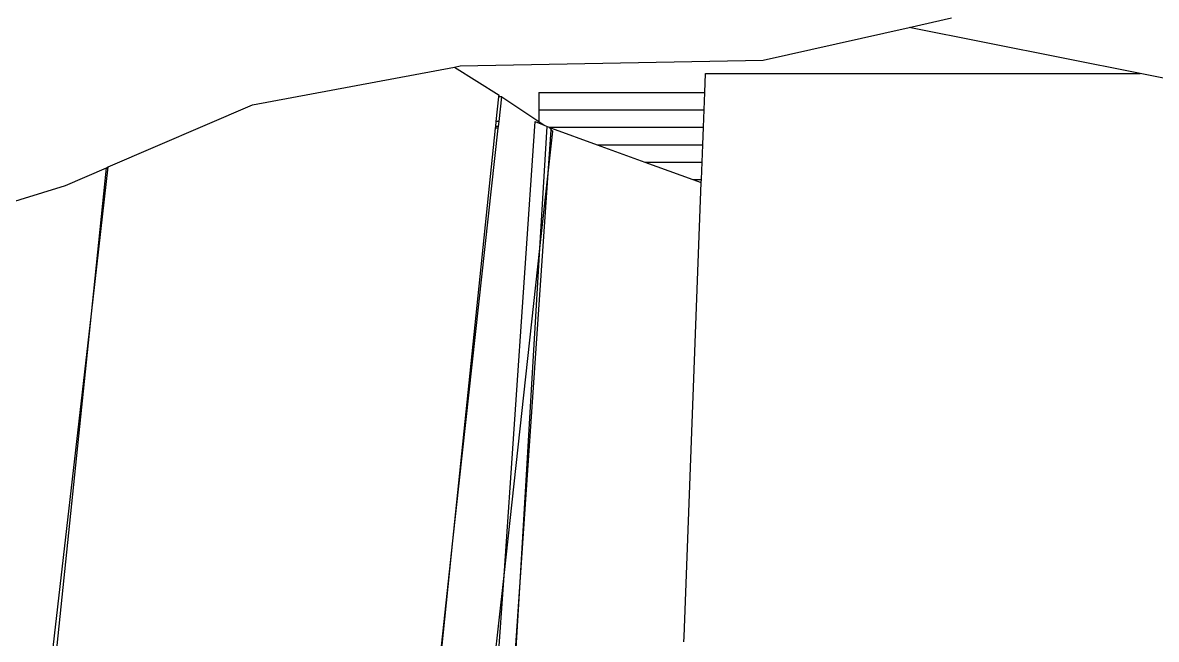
# Model space of a CAD drawing. Extents: x -24961 to 905641, y -154323 to 635957.
# Drawn here: x 396141.53 to 396182.39, y -143386.48 to -143364.24 of the extents above; entities that cross this region are included whole.
import ezdxf

# ---------------------------------------------------------------- set-up
doc = ezdxf.new("R2010")
doc.units = 0
doc.header["$LTSCALE"] = 1000
doc.header["$MEASUREMENT"] = 0

msp = doc.modelspace()

# ---------------------------------------------------------------- linework, layer by layer
for p, q in [((396173.487, -143364.412), (396175.013, -143364.069)), ((396168.225, -143365.597), (396173.487, -143364.412)), ((396181.809, -143366.078), (396173.487, -143364.412)), ((396149.809, -143367.21), (396157.094, -143365.84)), ((396157.094, -143365.84), (396157.299, -143365.802)), ((396157.094, -143365.84), (396158.7, -143366.851)), ((396157.299, -143365.802), (396168.225, -143365.597)), ((396166.115, -143366.763), (396166.141, -143366.078)), ((396166.141, -143366.078), (396181.809, -143366.078)), ((396188.483, -143367.414), (396181.809, -143366.078)), ((396158.602, -143367.805), (396158.694, -143366.916)), ((396158.694, -143366.916), (396158.7, -143366.851)), ((396158.8, -143366.916), (396158.694, -143366.916)), ((396158.702, -143367.805), (396158.8, -143366.916)), ((396158.8, -143366.916), (396160.132, -143367.808)), ((396160.132, -143366.763), (396166.115, -143366.763)), ((396160.132, -143366.763), (396160.132, -143367.389)), ((396166.091, -143367.389), (396166.115, -143366.763)), ((396144.612, -143369.446), (396149.809, -143367.21)), ((396160.132, -143367.389), (396160.132, -143367.808)), ((396160.132, -143367.389), (396166.091, -143367.389)), ((396166.067, -143368.016), (396166.091, -143367.389)), ((396158.583, -143367.99), (396158.602, -143367.805)), ((396158.702, -143367.805), (396158.602, -143367.805)), ((396158.682, -143367.99), (396158.702, -143367.805)), ((396158.882, -143384.183), (396160.007, -143367.805)), ((396160.007, -143367.805), (396160.328, -143367.939)), ((396160.132, -143367.808), (396160.328, -143367.939)), ((396157.04, -143382.936), (396158.675, -143368.048)), ((396157.04, -143382.936), (396158.577, -143368.048)), ((396158.577, -143368.048), (396158.583, -143367.99)), ((396158.675, -143368.048), (396158.577, -143368.048)), ((396158.682, -143367.99), (396158.583, -143367.99)), ((396158.675, -143368.048), (396158.682, -143367.99)), ((396160.177, -143372.382), (396160.438, -143367.99)), ((396160.328, -143367.939), (396160.438, -143367.99)), ((396160.438, -143367.99), (396160.51, -143368.016)), ((396160.474, -143369.668), (396160.582, -143368.109)), ((396160.474, -143369.668), (396160.641, -143368.149)), ((396160.51, -143368.016), (396166.067, -143368.016)), ((396160.51, -143368.016), (396160.586, -143368.048)), ((396160.51, -143368.016), (396160.582, -143368.109)), ((396160.582, -143368.109), (396160.586, -143368.048)), ((396160.582, -143368.109), (396160.641, -143368.149)), ((396160.586, -143368.048), (396162.235, -143368.642)), ((396166.043, -143368.642), (396166.067, -143368.016)), ((396162.235, -143368.642), (396166.043, -143368.642)), ((396162.235, -143368.642), (396163.959, -143369.269)), ((396166.02, -143369.269), (396166.043, -143368.642)), ((396143.073, -143370.109), (396144.551, -143369.473)), ((396144.007, -143374.744), (396144.612, -143369.446)), ((396144.007, -143374.744), (396144.551, -143369.473)), ((396144.551, -143369.473), (396144.612, -143369.446)), ((396163.959, -143369.269), (396166.02, -143369.269)), ((396163.959, -143369.269), (396165.684, -143369.895)), ((396165.996, -143369.895), (396166.02, -143369.269)), ((396159.46, -143384.426), (396160.474, -143369.668)), ((396160.177, -143372.382), (396160.474, -143369.668)), ((396165.684, -143369.895), (396165.996, -143369.895)), ((396165.684, -143369.895), (396165.992, -143370.007)), ((396165.992, -143370.007), (396165.996, -143369.895)), ((396138.716, -143371.452), (396143.073, -143370.109)), ((396165.37, -143386.395), (396165.992, -143370.007)), ((396158.882, -143384.183), (396160.177, -143372.382)), ((396159.46, -143384.426), (396160.177, -143372.382)), ((396142.18, -143390.732), (396144.007, -143374.744)), ((396142.347, -143390.843), (396144.007, -143374.744)), ((396155.278, -143398.983), (396157.04, -143382.936)), ((396155.377, -143399.048), (396157.04, -143382.936)), ((396157.122, -143400.217), (396158.882, -143384.183)), ((396157.756, -143400.561), (396158.882, -143384.183)), ((396158.334, -143400.804), (396159.46, -143384.426)), ((396158.482, -143400.862), (396159.46, -143384.426)), ((396165.357, -143386.573), (396165.37, -143386.395))]:
    msp.add_line(p, q)

doc.saveas('drawing.dxf')
